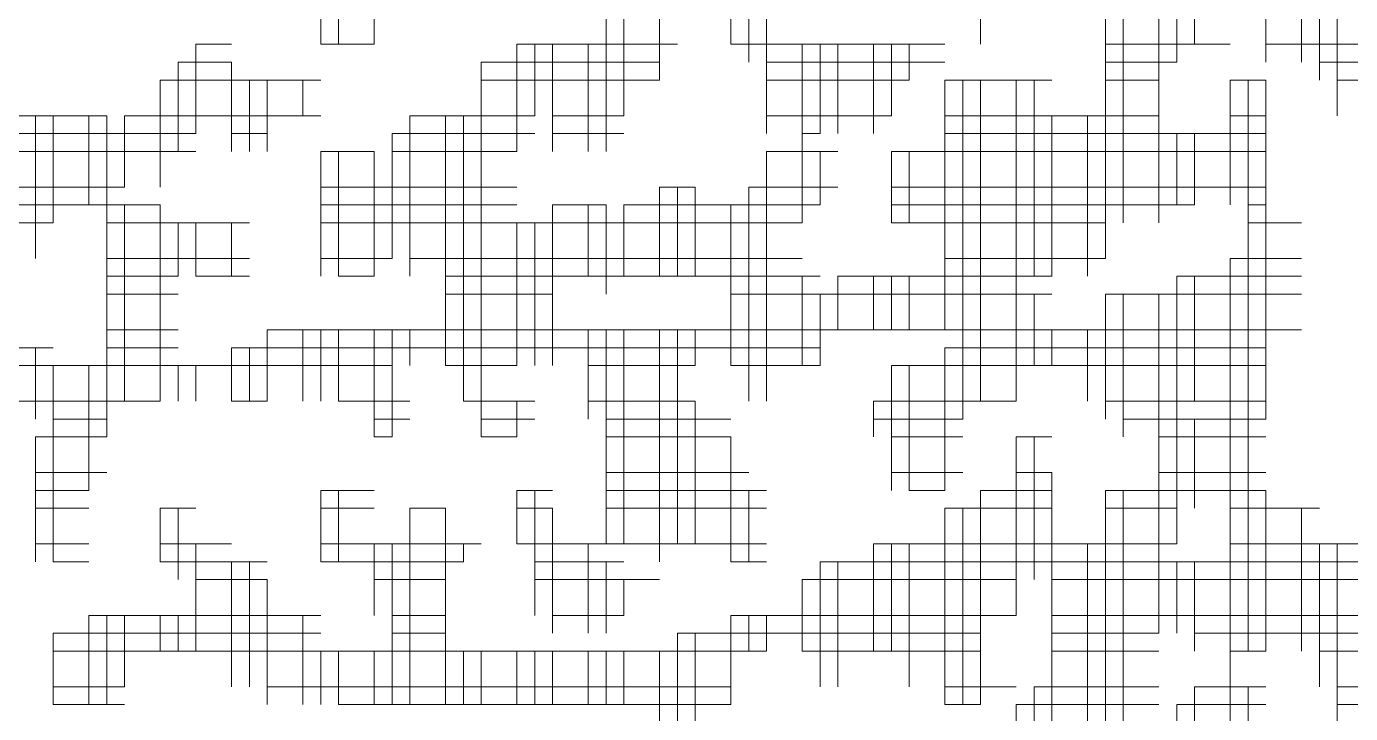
# Model space of a CAD drawing. Header units: millimetres. Extents: x 13268 to 164478, y 289082 to 363688.
# Drawn here: x 80916 to 82466, y 350348 to 351152 of the extents above; entities that cross this region are included whole.
import ezdxf

# ---------------------------------------------------------------- set-up
doc = ezdxf.new("R2010")
doc.units = ezdxf.units.MM

# ---------------------------------------------------------------- blocks, each defined once
blk = doc.blocks.new('A$C010A7659')
at = {"lineweight": 0}
for points in [[(1349.69, 2616.58), (1349.69, 2517.22)], [(1631.23, 2616.58), (1631.23, 2517.22)], [(1631.23, 2616.58), (1631.23, 2517.22)], [(1689.19, 2566.9), (1689.19, 2434.42)], [(1788.55, 2566.9), (1788.55, 2500.66)], [(1788.55, 2566.9), (1788.55, 2508.94)], [(1796.83, 2566.9), (1796.83, 2484.1)], [(1796.83, 2566.9), (1796.83, 2484.1)], [(1531.86, 2550.34), (1531.86, 2508.94)], [(1689.19, 2550.34), (1689.19, 2417.86)], [(1697.47, 2550.34), (1697.47, 2434.42)], [(1780.27, 2550.34), (1780.27, 2508.94)], [(1333.13, 2542.06), (1333.13, 2517.22)], [(1465.62, 2542.06), (1465.62, 2484.1)], [(1482.18, 2542.06), (1482.18, 2508.94)], [(1482.18, 2542.06), (1482.18, 2500.66)], [(1515.3, 2542.06), (1515.3, 2517.22)], [(1523.58, 2542.06), (1523.58, 2508.94)], [(1531.86, 2542.06), (1531.86, 2475.82)], [(1714.03, 2542.06), (1714.03, 2500.66)], [(1714.03, 2542.06), (1714.03, 2434.42)], [(1722.31, 2542.06), (1722.31, 2508.94)], [(1722.31, 2542.06), (1722.31, 2508.94)], [(1730.59, 2542.06), (1730.59, 2517.22)], [(1763.71, 2542.06), (1763.71, 2508.94)], [(1324.85, 2533.78), (1324.85, 2517.22)], [(1457.34, 2533.78), (1457.34, 2467.54)], [(1266.89, 2517.22), (1266.89, 2475.82)], [(1266.89, 2517.22), (1266.89, 2475.82)], [(1266.89, 2517.22), (1283.45, 2517.22)], [(1324.85, 2517.22), (1349.69, 2517.22)], [(1415.94, 2517.22), (1415.94, 2467.54)], [(1415.94, 2517.22), (1490.46, 2517.22)], [(1424.22, 2517.22), (1424.22, 2484.1)], [(1424.22, 2517.22), (1424.22, 2484.1)], [(1432.5, 2517.22), (1432.5, 2467.54)], [(1432.5, 2517.22), (1432.5, 2475.82)], [(1449.06, 2517.22), (1449.06, 2467.54)], [(1457.34, 2517.22), (1457.34, 2467.54)], [(1457.34, 2517.22), (1490.46, 2517.22)], [(1515.3, 2517.22), (1564.98, 2517.22)], [(1523.58, 2517.22), (1614.66, 2517.22)], [(1548.42, 2517.22), (1548.42, 2434.42)], [(1556.7, 2517.22), (1556.7, 2475.82)], [(1556.7, 2517.22), (1556.7, 2475.82)], [(1564.98, 2517.22), (1564.98, 2475.82)], [(1564.98, 2517.22), (1564.98, 2475.82)], [(1581.54, 2517.22), (1581.54, 2475.82)], [(1589.82, 2517.22), (1589.82, 2484.1)], [(1589.82, 2517.22), (1589.82, 2484.1)], [(1589.82, 2517.22), (1598.1, 2517.22)], [(1598.1, 2517.22), (1598.1, 2500.66)], [(1689.19, 2517.22), (1730.59, 2517.22)], [(1689.19, 2517.22), (1747.15, 2517.22)], [(1763.71, 2517.22), (1854.79, 2517.22)], [(1763.71, 2517.22), (1813.39, 2517.22)], [(1258.61, 2508.94), (1258.61, 2467.54)], [(1258.61, 2508.94), (1283.45, 2508.94)], [(1283.45, 2508.94), (1283.45, 2475.82)], [(1399.38, 2508.94), (1399.38, 2335.05)], [(1399.38, 2508.94), (1482.18, 2508.94)], [(1531.86, 2508.94), (1614.66, 2508.94)], [(1689.19, 2508.94), (1722.31, 2508.94)], [(1788.55, 2508.94), (1854.79, 2508.94)], [(1250.33, 2500.66), (1250.33, 2450.98)], [(1250.33, 2500.66), (1250.33, 2450.98)], [(1250.33, 2500.66), (1324.85, 2500.66)], [(1250.33, 2500.66), (1291.73, 2500.66)], [(1283.45, 2500.66), (1283.45, 2467.54)], [(1291.73, 2500.66), (1291.73, 2467.54)], [(1300.01, 2500.66), (1300.01, 2475.82)], [(1300.01, 2500.66), (1300.01, 2467.54)], [(1316.57, 2500.66), (1316.57, 2484.1)], [(1399.38, 2500.66), (1482.18, 2500.66)], [(1399.38, 2500.66), (1482.18, 2500.66)], [(1531.86, 2500.66), (1531.86, 2484.1)], [(1531.86, 2500.66), (1598.1, 2500.66)], [(1531.86, 2500.66), (1598.1, 2500.66)], [(1614.66, 2500.66), (1614.66, 2384.74)], [(1614.66, 2500.66), (1664.35, 2500.66)], [(1614.66, 2500.66), (1631.23, 2500.66)], [(1622.95, 2500.66), (1622.95, 2343.33)], [(1631.23, 2500.66), (1631.23, 2351.61)], [(1631.23, 2500.66), (1631.23, 2351.61)], [(1647.79, 2500.66), (1647.79, 2351.61)], [(1647.79, 2500.66), (1647.79, 2351.61)], [(1656.07, 2500.66), (1656.07, 2409.58)], [(1689.19, 2500.66), (1714.03, 2500.66)], [(1689.19, 2500.66), (1714.03, 2500.66)], [(1747.15, 2500.66), (1747.15, 2442.7)], [(1747.15, 2500.66), (1763.71, 2500.66)], [(1755.43, 2500.66), (1755.43, 2235.69)], [(1763.71, 2500.66), (1763.71, 2343.33)], [(1796.83, 2500.66), (1821.67, 2500.66)], [(1796.83, 2500.66), (1854.79, 2500.66)], [(1126.13, 2484.1), (1225.49, 2484.1)], [(1192.37, 2484.1), (1192.37, 2417.86)], [(1192.37, 2484.1), (1192.37, 2417.86)], [(1200.65, 2484.1), (1200.65, 2442.7)], [(1200.65, 2484.1), (1200.65, 2434.42)], [(1200.65, 2484.1), (1217.21, 2484.1)], [(1217.21, 2484.1), (1217.21, 2442.7)], [(1225.49, 2484.1), (1225.49, 2442.7)], [(1233.77, 2484.1), (1233.77, 2450.98)], [(1233.77, 2484.1), (1316.57, 2484.1)], [(1250.33, 2484.1), (1324.85, 2484.1)], [(1366.25, 2484.1), (1366.25, 2409.58)], [(1366.25, 2484.1), (1424.22, 2484.1)], [(1382.82, 2484.1), (1382.82, 2368.17)], [(1382.82, 2484.1), (1382.82, 2368.17)], [(1391.1, 2484.1), (1391.1, 2351.61)], [(1399.38, 2484.1), (1399.38, 2335.05)], [(1399.38, 2484.1), (1424.22, 2484.1)], [(1432.5, 2484.1), (1465.62, 2484.1)], [(1432.5, 2484.1), (1465.62, 2484.1)], [(1531.86, 2484.1), (1589.82, 2484.1)], [(1531.86, 2484.1), (1589.82, 2484.1)], [(1614.66, 2484.1), (1614.66, 2384.74)], [(1614.66, 2484.1), (1714.03, 2484.1)], [(1614.66, 2484.1), (1714.03, 2484.1)], [(1664.35, 2484.1), (1664.35, 2409.58)], [(1664.35, 2484.1), (1664.35, 2409.58)], [(1680.91, 2484.1), (1680.91, 2409.58)], [(1747.15, 2484.1), (1763.71, 2484.1)], [(1747.15, 2484.1), (1763.71, 2484.1)], [(1126.13, 2475.82), (1266.89, 2475.82)], [(1225.49, 2475.82), (1225.49, 2442.7)], [(1283.45, 2475.82), (1300.01, 2475.82)], [(1357.97, 2475.82), (1357.97, 2417.86)], [(1357.97, 2475.82), (1424.22, 2475.82)], [(1432.5, 2475.82), (1465.62, 2475.82)], [(1548.42, 2475.82), (1556.7, 2475.82)], [(1614.66, 2475.82), (1763.71, 2475.82)], [(1714.03, 2475.82), (1714.03, 2434.42)], [(1722.31, 2475.82), (1722.31, 2442.7)], [(1722.31, 2475.82), (1722.31, 2442.7)], [(1730.59, 2475.82), (1730.59, 2442.7)], [(1747.15, 2475.82), (1747.15, 2467.54)], [(1117.85, 2467.54), (1266.89, 2467.54)], [(1126.13, 2467.54), (1258.61, 2467.54)], [(1324.85, 2467.54), (1324.85, 2409.58)], [(1324.85, 2467.54), (1324.85, 2434.42)], [(1324.85, 2467.54), (1349.69, 2467.54)], [(1333.13, 2467.54), (1333.13, 2409.58)], [(1349.69, 2467.54), (1349.69, 2409.58)], [(1357.97, 2467.54), (1357.97, 2417.86)], [(1357.97, 2467.54), (1415.94, 2467.54)], [(1357.97, 2467.54), (1415.94, 2467.54)], [(1531.86, 2467.54), (1531.86, 2351.61)], [(1531.86, 2467.54), (1564.98, 2467.54)], [(1548.42, 2467.54), (1556.7, 2467.54)], [(1556.7, 2467.54), (1556.7, 2442.7)], [(1556.7, 2467.54), (1556.7, 2442.7)], [(1589.82, 2467.54), (1589.82, 2434.42)], [(1589.82, 2467.54), (1747.15, 2467.54)], [(1598.1, 2467.54), (1598.1, 2434.42)], [(1598.1, 2467.54), (1763.71, 2467.54)], [(1747.15, 2467.54), (1763.71, 2467.54)], [(1150.97, 2450.98), (1233.77, 2450.98)], [(1324.85, 2450.98), (1415.94, 2450.98)], [(1349.69, 2450.98), (1349.69, 2409.58)], [(1482.18, 2450.98), (1482.18, 2409.58)], [(1482.18, 2450.98), (1482.18, 2409.58)], [(1482.18, 2450.98), (1498.74, 2450.98)], [(1490.46, 2450.98), (1490.46, 2409.58)], [(1498.74, 2450.98), (1498.74, 2409.58)], [(1523.58, 2450.98), (1523.58, 2351.61)], [(1523.58, 2450.98), (1564.98, 2450.98)], [(1531.86, 2450.98), (1531.86, 2351.61)], [(1589.82, 2450.98), (1747.15, 2450.98)], [(1747.15, 2450.98), (1763.71, 2450.98)], [(1159.25, 2442.7), (1225.49, 2442.7)], [(1167.53, 2442.7), (1200.65, 2442.7)], [(1225.49, 2442.7), (1225.49, 2409.58)], [(1225.49, 2442.7), (1250.33, 2442.7)], [(1233.77, 2442.7), (1233.77, 2351.61)], [(1250.33, 2442.7), (1250.33, 2351.61)], [(1324.85, 2442.7), (1415.94, 2442.7)], [(1324.85, 2442.7), (1415.94, 2442.7)], [(1432.5, 2442.7), (1432.5, 2401.3)], [(1432.5, 2442.7), (1432.5, 2368.17)], [(1432.5, 2442.7), (1457.34, 2442.7)], [(1449.06, 2442.7), (1449.06, 2409.58)], [(1457.34, 2442.7), (1457.34, 2401.3)], [(1465.62, 2442.7), (1465.62, 2409.58)], [(1465.62, 2442.7), (1556.7, 2442.7)], [(1482.18, 2442.7), (1556.7, 2442.7)], [(1498.74, 2442.7), (1498.74, 2409.58)], [(1515.3, 2442.7), (1515.3, 2368.17)], [(1515.3, 2442.7), (1515.3, 2368.17)], [(1589.82, 2442.7), (1589.82, 2434.42)], [(1589.82, 2442.7), (1722.31, 2442.7)], [(1589.82, 2442.7), (1730.59, 2442.7)], [(1755.43, 2442.7), (1763.71, 2442.7)], [(1755.43, 2442.7), (1763.71, 2442.7)], [(1184.09, 2434.42), (1200.65, 2434.42)], [(1192.37, 2434.42), (1200.65, 2434.42)], [(1225.49, 2434.42), (1291.73, 2434.42)], [(1225.49, 2434.42), (1283.45, 2434.42)], [(1250.33, 2434.42), (1250.33, 2351.61)], [(1258.61, 2434.42), (1258.61, 2409.58)], [(1266.89, 2434.42), (1266.89, 2409.58)], [(1266.89, 2434.42), (1266.89, 2409.58)], [(1283.45, 2434.42), (1283.45, 2409.58)], [(1283.45, 2434.42), (1283.45, 2409.58)], [(1324.85, 2434.42), (1548.42, 2434.42)], [(1324.85, 2434.42), (1415.94, 2434.42)], [(1415.94, 2434.42), (1415.94, 2368.17)], [(1424.22, 2434.42), (1424.22, 2368.17)], [(1424.22, 2434.42), (1424.22, 2368.17)], [(1424.22, 2434.42), (1548.42, 2434.42)], [(1457.34, 2434.42), (1457.34, 2401.3)], [(1589.82, 2434.42), (1689.19, 2434.42)], [(1614.66, 2434.42), (1689.19, 2434.42)], [(1755.43, 2434.42), (1780.27, 2434.42)], [(1755.43, 2434.42), (1780.27, 2434.42)], [(1763.71, 2434.42), (1763.71, 2376.46)], [(1225.49, 2417.86), (1291.73, 2417.86)], [(1324.85, 2417.86), (1357.97, 2417.86)], [(1366.25, 2417.86), (1548.42, 2417.86)], [(1614.66, 2417.86), (1689.19, 2417.86)], [(1747.15, 2417.86), (1747.15, 2177.73)], [(1747.15, 2417.86), (1780.27, 2417.86)], [(1225.49, 2409.58), (1225.49, 2343.33)], [(1225.49, 2409.58), (1258.61, 2409.58)], [(1233.77, 2409.58), (1258.61, 2409.58)], [(1266.89, 2409.58), (1291.73, 2409.58)], [(1333.13, 2409.58), (1349.69, 2409.58)], [(1382.82, 2409.58), (1449.06, 2409.58)], [(1382.82, 2409.58), (1548.42, 2409.58)], [(1457.34, 2409.58), (1465.62, 2409.58)], [(1515.3, 2409.58), (1556.7, 2409.58)], [(1548.42, 2409.58), (1548.42, 2368.17)], [(1564.98, 2409.58), (1564.98, 2384.74)], [(1564.98, 2409.58), (1564.98, 2384.74)], [(1564.98, 2409.58), (1656.07, 2409.58)], [(1581.54, 2409.58), (1581.54, 2384.74)], [(1589.82, 2409.58), (1589.82, 2384.74)], [(1589.82, 2409.58), (1589.82, 2384.74)], [(1598.1, 2409.58), (1598.1, 2384.74)], [(1598.1, 2409.58), (1664.35, 2409.58)], [(1722.31, 2409.58), (1722.31, 2301.93)], [(1722.31, 2409.58), (1722.31, 2285.37)], [(1722.31, 2409.58), (1780.27, 2409.58)], [(1730.59, 2409.58), (1730.59, 2351.61)], [(1730.59, 2409.58), (1780.27, 2409.58)], [(1747.15, 2409.58), (1747.15, 2285.37)], [(1225.49, 2401.3), (1258.61, 2401.3)], [(1382.82, 2401.3), (1432.5, 2401.3)], [(1515.3, 2401.3), (1664.35, 2401.3)], [(1556.7, 2401.3), (1556.7, 2376.46)], [(1556.7, 2401.3), (1556.7, 2368.17)], [(1656.07, 2401.3), (1656.07, 2368.17)], [(1689.19, 2401.3), (1689.19, 2343.33)], [(1689.19, 2401.3), (1780.27, 2401.3)], [(1697.47, 2401.3), (1697.47, 2335.05)], [(1714.03, 2401.3), (1714.03, 2252.25)], [(1714.03, 2401.3), (1714.03, 2335.05)], [(1225.49, 2384.74), (1258.61, 2384.74)], [(1225.49, 2384.74), (1258.61, 2384.74)], [(1300.01, 2384.74), (1300.01, 2351.61)], [(1300.01, 2384.74), (1300.01, 2351.61)], [(1300.01, 2384.74), (1564.98, 2384.74)], [(1316.57, 2384.74), (1316.57, 2351.61)], [(1324.85, 2384.74), (1324.85, 2351.61)], [(1324.85, 2384.74), (1324.85, 2351.61)], [(1333.13, 2384.74), (1333.13, 2351.61)], [(1349.69, 2384.74), (1349.69, 2335.05)], [(1349.69, 2384.74), (1349.69, 2335.05)], [(1357.97, 2384.74), (1357.97, 2368.17)], [(1357.97, 2384.74), (1357.97, 2335.05)], [(1366.25, 2384.74), (1366.25, 2368.17)], [(1382.82, 2384.74), (1780.27, 2384.74)], [(1432.5, 2384.74), (1432.5, 2368.17)], [(1449.06, 2384.74), (1449.06, 2343.33)], [(1457.34, 2384.74), (1457.34, 2285.37)], [(1457.34, 2384.74), (1457.34, 2310.21)], [(1465.62, 2384.74), (1465.62, 2285.37)], [(1482.18, 2384.74), (1482.18, 2277.09)], [(1482.18, 2384.74), (1482.18, 2277.09)], [(1490.46, 2384.74), (1490.46, 2285.37)], [(1498.74, 2384.74), (1498.74, 2368.17)], [(1498.74, 2384.74), (1498.74, 2368.17)], [(1622.95, 2384.74), (1780.27, 2384.74)], [(1664.35, 2384.74), (1664.35, 2368.17)], [(1664.35, 2384.74), (1664.35, 2368.17)], [(1680.91, 2384.74), (1680.91, 2351.61)], [(1689.19, 2384.74), (1689.19, 2351.61)], [(1150.97, 2376.46), (1200.65, 2376.46)], [(1192.37, 2376.46), (1192.37, 2343.33)], [(1192.37, 2376.46), (1192.37, 2343.33)], [(1225.49, 2376.46), (1258.61, 2376.46)], [(1283.45, 2376.46), (1283.45, 2351.61)], [(1283.45, 2376.46), (1556.7, 2376.46)], [(1291.73, 2376.46), (1291.73, 2351.61)], [(1614.66, 2376.46), (1614.66, 2310.21)], [(1614.66, 2376.46), (1763.71, 2376.46)], [(1150.97, 2368.17), (1357.97, 2368.17)], [(1150.97, 2368.17), (1200.65, 2368.17)], [(1200.65, 2368.17), (1200.65, 2277.09)], [(1200.65, 2368.17), (1200.65, 2277.09)], [(1217.21, 2368.17), (1217.21, 2310.21)], [(1225.49, 2368.17), (1225.49, 2335.05)], [(1225.49, 2368.17), (1357.97, 2368.17)], [(1258.61, 2368.17), (1258.61, 2351.61)], [(1266.89, 2368.17), (1266.89, 2351.61)], [(1266.89, 2368.17), (1266.89, 2351.61)], [(1283.45, 2368.17), (1283.45, 2351.61)], [(1382.82, 2368.17), (1415.94, 2368.17)], [(1391.1, 2368.17), (1415.94, 2368.17)], [(1449.06, 2368.17), (1498.74, 2368.17)], [(1449.06, 2368.17), (1498.74, 2368.17)], [(1515.3, 2368.17), (1556.7, 2368.17)], [(1523.58, 2368.17), (1548.42, 2368.17)], [(1589.82, 2368.17), (1589.82, 2310.21)], [(1589.82, 2368.17), (1589.82, 2335.05)], [(1589.82, 2368.17), (1656.07, 2368.17)], [(1598.1, 2368.17), (1598.1, 2310.21)], [(1598.1, 2368.17), (1763.71, 2368.17)], [(1614.66, 2368.17), (1614.66, 2310.21)], [(1680.91, 2368.17), (1763.71, 2368.17)], [(1117.85, 2351.61), (1233.77, 2351.61)], [(1126.13, 2351.61), (1250.33, 2351.61)], [(1283.45, 2351.61), (1300.01, 2351.61)], [(1333.13, 2351.61), (1357.97, 2351.61)], [(1349.69, 2351.61), (1366.25, 2351.61)], [(1357.97, 2351.61), (1357.97, 2335.05)], [(1391.1, 2351.61), (1424.22, 2351.61)], [(1399.38, 2351.61), (1424.22, 2351.61)], [(1415.94, 2351.61), (1415.94, 2335.05)], [(1449.06, 2351.61), (1498.74, 2351.61)], [(1449.06, 2351.61), (1498.74, 2351.61)], [(1498.74, 2351.61), (1498.74, 2285.37)], [(1581.54, 2351.61), (1581.54, 2335.05)], [(1581.54, 2351.61), (1631.23, 2351.61)], [(1581.54, 2351.61), (1647.79, 2351.61)], [(1689.19, 2351.61), (1730.59, 2351.61)], [(1689.19, 2351.61), (1763.71, 2351.61)], [(1747.15, 2351.61), (1763.71, 2351.61)], [(1200.65, 2343.33), (1225.49, 2343.33)], [(1349.69, 2343.33), (1366.25, 2343.33)], [(1399.38, 2343.33), (1424.22, 2343.33)], [(1457.34, 2343.33), (1515.3, 2343.33)], [(1498.74, 2343.33), (1498.74, 2285.37)], [(1581.54, 2343.33), (1622.95, 2343.33)], [(1697.47, 2343.33), (1763.71, 2343.33)], [(1730.59, 2343.33), (1730.59, 2301.93)], [(1192.37, 2335.05), (1192.37, 2277.09)], [(1192.37, 2335.05), (1225.49, 2335.05)], [(1200.65, 2335.05), (1225.49, 2335.05)], [(1349.69, 2335.05), (1357.97, 2335.05)], [(1399.38, 2335.05), (1415.94, 2335.05)], [(1457.34, 2335.05), (1515.3, 2335.05)], [(1457.34, 2335.05), (1515.3, 2335.05)], [(1515.3, 2335.05), (1515.3, 2277.09)], [(1589.82, 2335.05), (1622.95, 2335.05)], [(1589.82, 2335.05), (1622.95, 2335.05)], [(1647.79, 2335.05), (1647.79, 2268.81)], [(1647.79, 2335.05), (1664.35, 2335.05)], [(1656.07, 2335.05), (1656.07, 2268.81)], [(1714.03, 2335.05), (1763.71, 2335.05)], [(1714.03, 2335.05), (1763.71, 2335.05)], [(1192.37, 2318.49), (1225.49, 2318.49)], [(1457.34, 2318.49), (1523.58, 2318.49)], [(1515.3, 2318.49), (1515.3, 2277.09)], [(1589.82, 2318.49), (1622.95, 2318.49)], [(1647.79, 2318.49), (1647.79, 2252.25)], [(1647.79, 2318.49), (1664.35, 2318.49)], [(1664.35, 2318.49), (1664.35, 2252.25)], [(1714.03, 2318.49), (1763.71, 2318.49)], [(1192.37, 2310.21), (1192.37, 2277.09)], [(1192.37, 2310.21), (1217.21, 2310.21)], [(1192.37, 2310.21), (1217.21, 2310.21)], [(1324.85, 2310.21), (1324.85, 2277.09)], [(1324.85, 2310.21), (1324.85, 2277.09)], [(1324.85, 2310.21), (1349.69, 2310.21)], [(1324.85, 2310.21), (1333.13, 2310.21)], [(1333.13, 2310.21), (1333.13, 2277.09)], [(1415.94, 2310.21), (1415.94, 2285.37)], [(1415.94, 2310.21), (1432.5, 2310.21)], [(1424.22, 2310.21), (1424.22, 2252.25)], [(1424.22, 2310.21), (1424.22, 2268.81)], [(1457.34, 2310.21), (1531.86, 2310.21)], [(1457.34, 2310.21), (1523.58, 2310.21)], [(1523.58, 2310.21), (1523.58, 2277.09)], [(1598.1, 2310.21), (1614.66, 2310.21)], [(1631.23, 2310.21), (1631.23, 2243.97)], [(1631.23, 2310.21), (1664.35, 2310.21)], [(1631.23, 2310.21), (1664.35, 2310.21)], [(1689.19, 2310.21), (1689.19, 2202.57)], [(1689.19, 2310.21), (1763.71, 2310.21)], [(1697.47, 2310.21), (1697.47, 2202.57)], [(1714.03, 2310.21), (1714.03, 2243.97)], [(1714.03, 2310.21), (1763.71, 2310.21)], [(1763.71, 2310.21), (1763.71, 2235.69)], [(1192.37, 2301.93), (1217.21, 2301.93)], [(1250.33, 2301.93), (1250.33, 2277.09)], [(1250.33, 2301.93), (1266.89, 2301.93)], [(1258.61, 2301.93), (1258.61, 2268.81)], [(1324.85, 2301.93), (1349.69, 2301.93)], [(1366.25, 2301.93), (1366.25, 2210.85)], [(1366.25, 2301.93), (1382.82, 2301.93)], [(1382.82, 2301.93), (1382.82, 2210.85)], [(1415.94, 2301.93), (1432.5, 2301.93)], [(1432.5, 2301.93), (1432.5, 2252.25)], [(1457.34, 2301.93), (1531.86, 2301.93)], [(1614.66, 2301.93), (1614.66, 2210.85)], [(1614.66, 2301.93), (1664.35, 2301.93)], [(1622.95, 2301.93), (1622.95, 2210.85)], [(1631.23, 2301.93), (1631.23, 2210.85)], [(1689.19, 2301.93), (1722.31, 2301.93)], [(1747.15, 2301.93), (1788.55, 2301.93)], [(1763.71, 2301.93), (1763.71, 2235.69)], [(1780.27, 2301.93), (1780.27, 2235.69)], [(1192.37, 2285.37), (1217.21, 2285.37)], [(1192.37, 2285.37), (1217.21, 2285.37)], [(1250.33, 2285.37), (1283.45, 2285.37)], [(1250.33, 2285.37), (1266.89, 2285.37)], [(1266.89, 2285.37), (1266.89, 2235.69)], [(1266.89, 2285.37), (1266.89, 2252.25)], [(1324.85, 2285.37), (1399.38, 2285.37)], [(1324.85, 2285.37), (1349.69, 2285.37)], [(1349.69, 2285.37), (1349.69, 2252.25)], [(1349.69, 2285.37), (1349.69, 2268.81)], [(1357.97, 2285.37), (1357.97, 2210.85)], [(1357.97, 2285.37), (1357.97, 2210.85)], [(1357.97, 2285.37), (1391.1, 2285.37)], [(1382.82, 2285.37), (1382.82, 2268.81)], [(1391.1, 2285.37), (1391.1, 2277.09)], [(1415.94, 2285.37), (1449.06, 2285.37)], [(1424.22, 2285.37), (1457.34, 2285.37)], [(1432.5, 2285.37), (1432.5, 2243.97)], [(1449.06, 2285.37), (1449.06, 2243.97)], [(1457.34, 2285.37), (1531.86, 2285.37)], [(1482.18, 2285.37), (1490.46, 2285.37)], [(1515.3, 2285.37), (1531.86, 2285.37)], [(1581.54, 2285.37), (1581.54, 2235.69)], [(1581.54, 2285.37), (1722.31, 2285.37)], [(1589.82, 2285.37), (1589.82, 2235.69)], [(1589.82, 2285.37), (1589.82, 2235.69)], [(1598.1, 2285.37), (1598.1, 2219.13)], [(1598.1, 2285.37), (1680.91, 2285.37)], [(1614.66, 2285.37), (1614.66, 2210.85)], [(1664.35, 2285.37), (1664.35, 2144.61)], [(1680.91, 2285.37), (1680.91, 2144.61)], [(1689.19, 2285.37), (1689.19, 2144.61)], [(1689.19, 2285.37), (1722.31, 2285.37)], [(1747.15, 2285.37), (1813.39, 2285.37)], [(1747.15, 2285.37), (1796.83, 2285.37)], [(1788.55, 2285.37), (1788.55, 2219.13)], [(1788.55, 2285.37), (1788.55, 2235.69)], [(1796.83, 2285.37), (1796.83, 2136.33)], [(1796.83, 2285.37), (1796.83, 2144.61)], [(1200.65, 2277.09), (1217.21, 2277.09)], [(1250.33, 2277.09), (1283.45, 2277.09)], [(1258.61, 2277.09), (1300.01, 2277.09)], [(1283.45, 2277.09), (1283.45, 2219.13)], [(1283.45, 2277.09), (1283.45, 2235.69)], [(1291.73, 2277.09), (1291.73, 2219.13)], [(1324.85, 2277.09), (1391.1, 2277.09)], [(1349.69, 2277.09), (1391.1, 2277.09)], [(1424.22, 2277.09), (1465.62, 2277.09)], [(1424.22, 2277.09), (1457.34, 2277.09)], [(1457.34, 2277.09), (1457.34, 2243.97)], [(1457.34, 2277.09), (1457.34, 2243.97)], [(1515.3, 2277.09), (1531.86, 2277.09)], [(1556.7, 2277.09), (1556.7, 2219.13)], [(1556.7, 2277.09), (1556.7, 2235.69)], [(1556.7, 2277.09), (1929.32, 2277.09)], [(1564.98, 2277.09), (1564.98, 2219.13)], [(1564.98, 2277.09), (1564.98, 2219.13)], [(1564.98, 2277.09), (1722.31, 2277.09)], [(1722.31, 2277.09), (1722.31, 2243.97)], [(1722.31, 2277.09), (1722.31, 2252.25)], [(1730.59, 2277.09), (1730.59, 2235.69)], [(1747.15, 2277.09), (1747.15, 2235.69)], [(1747.15, 2277.09), (1921.04, 2277.09)], [(1266.89, 2268.81), (1300.01, 2268.81)], [(1300.01, 2268.81), (1300.01, 2210.85)], [(1349.69, 2268.81), (1382.82, 2268.81)], [(1424.22, 2268.81), (1482.18, 2268.81)], [(1465.62, 2268.81), (1465.62, 2252.25)], [(1548.42, 2268.81), (1548.42, 2235.69)], [(1548.42, 2268.81), (1647.79, 2268.81)], [(1664.35, 2268.81), (1945.88, 2268.81)], [(1217.21, 2252.25), (1217.21, 2210.85)], [(1217.21, 2252.25), (1324.85, 2252.25)], [(1225.49, 2252.25), (1225.49, 2210.85)], [(1225.49, 2252.25), (1225.49, 2210.85)], [(1225.49, 2252.25), (1266.89, 2252.25)], [(1233.77, 2252.25), (1233.77, 2219.13)], [(1250.33, 2252.25), (1250.33, 2235.69)], [(1250.33, 2252.25), (1250.33, 2235.69)], [(1258.61, 2252.25), (1258.61, 2235.69)], [(1266.89, 2252.25), (1266.89, 2235.69)], [(1266.89, 2252.25), (1316.57, 2252.25)], [(1300.01, 2252.25), (1300.01, 2210.85)], [(1316.57, 2252.25), (1316.57, 2210.85)], [(1357.97, 2252.25), (1382.82, 2252.25)], [(1357.97, 2252.25), (1382.82, 2252.25)], [(1432.5, 2252.25), (1465.62, 2252.25)], [(1432.5, 2252.25), (1465.62, 2252.25)], [(1515.3, 2252.25), (1515.3, 2219.13)], [(1515.3, 2252.25), (1647.79, 2252.25)], [(1523.58, 2252.25), (1523.58, 2235.69)], [(1523.58, 2252.25), (1647.79, 2252.25)], [(1531.86, 2252.25), (1531.86, 2235.69)], [(1531.86, 2252.25), (1531.86, 2235.69)], [(1664.35, 2252.25), (1714.03, 2252.25)], [(1664.35, 2252.25), (1945.88, 2252.25)], [(1722.31, 2252.25), (1945.88, 2252.25)], [(1200.65, 2243.97), (1200.65, 2210.85)], [(1200.65, 2243.97), (1200.65, 2210.85)], [(1200.65, 2243.97), (1324.85, 2243.97)], [(1357.97, 2243.97), (1382.82, 2243.97)], [(1490.46, 2243.97), (1490.46, 2136.33)], [(1490.46, 2243.97), (1631.23, 2243.97)], [(1498.74, 2243.97), (1498.74, 2202.57)], [(1498.74, 2243.97), (1498.74, 2202.57)], [(1515.3, 2243.97), (1515.3, 2210.85)], [(1664.35, 2243.97), (1714.03, 2243.97)], [(1730.59, 2243.97), (1896.2, 2243.97)], [(1200.65, 2235.69), (1250.33, 2235.69)], [(1200.65, 2235.69), (1324.85, 2235.69)], [(1283.45, 2235.69), (1523.58, 2235.69)], [(1324.85, 2235.69), (1324.85, 2210.85)], [(1324.85, 2235.69), (1324.85, 2210.85)], [(1333.13, 2235.69), (1333.13, 2210.85)], [(1349.69, 2235.69), (1349.69, 2210.85)], [(1349.69, 2235.69), (1349.69, 2210.85)], [(1349.69, 2235.69), (1382.82, 2235.69)], [(1382.82, 2235.69), (1382.82, 2210.85)], [(1391.1, 2235.69), (1391.1, 2210.85)], [(1399.38, 2235.69), (1399.38, 2210.85)], [(1399.38, 2235.69), (1399.38, 2210.85)], [(1415.94, 2235.69), (1415.94, 2210.85)], [(1424.22, 2235.69), (1424.22, 2210.85)], [(1424.22, 2235.69), (1424.22, 2210.85)], [(1432.5, 2235.69), (1432.5, 2210.85)], [(1432.5, 2235.69), (1432.5, 2210.85)], [(1449.06, 2235.69), (1449.06, 2210.85)], [(1457.34, 2235.69), (1457.34, 2210.85)], [(1457.34, 2235.69), (1457.34, 2210.85)], [(1457.34, 2235.69), (1531.86, 2235.69)], [(1465.62, 2235.69), (1465.62, 2210.85)], [(1482.18, 2235.69), (1482.18, 2144.61)], [(1482.18, 2235.69), (1482.18, 2144.61)], [(1548.42, 2235.69), (1631.23, 2235.69)], [(1556.7, 2235.69), (1581.54, 2235.69)], [(1598.1, 2235.69), (1631.23, 2235.69)], [(1664.35, 2235.69), (1664.35, 2144.61)], [(1664.35, 2235.69), (1714.03, 2235.69)], [(1664.35, 2235.69), (1714.03, 2235.69)], [(1747.15, 2235.69), (1755.43, 2235.69)], [(1747.15, 2235.69), (1763.71, 2235.69)], [(1788.55, 2235.69), (1896.2, 2235.69)], [(1788.55, 2235.69), (1896.2, 2235.69)], [(1200.65, 2219.13), (1233.77, 2219.13)], [(1300.01, 2219.13), (1515.3, 2219.13)], [(1614.66, 2219.13), (1647.79, 2219.13)], [(1631.23, 2219.13), (1631.23, 2210.85)], [(1656.07, 2219.13), (1656.07, 2136.33)], [(1656.07, 2219.13), (1714.03, 2219.13)], [(1730.59, 2219.13), (1730.59, 2144.61)], [(1730.59, 2219.13), (1763.71, 2219.13)], [(1747.15, 2219.13), (1747.15, 2144.61)], [(1755.43, 2219.13), (1755.43, 2202.57)], [(1796.83, 2219.13), (1912.76, 2219.13)], [(1200.65, 2210.85), (1233.77, 2210.85)], [(1333.13, 2210.85), (1515.3, 2210.85)], [(1482.18, 2210.85), (1515.3, 2210.85)], [(1614.66, 2210.85), (1631.23, 2210.85)], [(1647.79, 2210.85), (1647.79, 2136.33)], [(1647.79, 2210.85), (1714.03, 2210.85)], [(1647.79, 2210.85), (1714.03, 2210.85)], [(1722.31, 2210.85), (1722.31, 2144.61)], [(1722.31, 2210.85), (1722.31, 2144.61)], [(1722.31, 2210.85), (1763.71, 2210.85)], [(1722.31, 2210.85), (1763.71, 2210.85)], [(1796.83, 2210.85), (1962.44, 2210.85)], [(1796.83, 2210.85), (1921.04, 2210.85)]]:
    blk.add_lwpolyline(points, dxfattribs=at)
blk = doc.blocks.new('A$C450614AE')
at = {"xscale": 1.5, "yscale": 1.5, "zscale": 1.5}
blk.add_blockref('A$C010A7659', (0, 0), dxfattribs=at)

msp = doc.modelspace()

# ---------------------------------------------------------------- block references
at = {"xscale": 1.68, "yscale": 1.68, "zscale": 1.68}
msp.add_blockref('A$C450614AE', (77922.1, 344787.3), dxfattribs=at)

doc.saveas('drawing.dxf')
